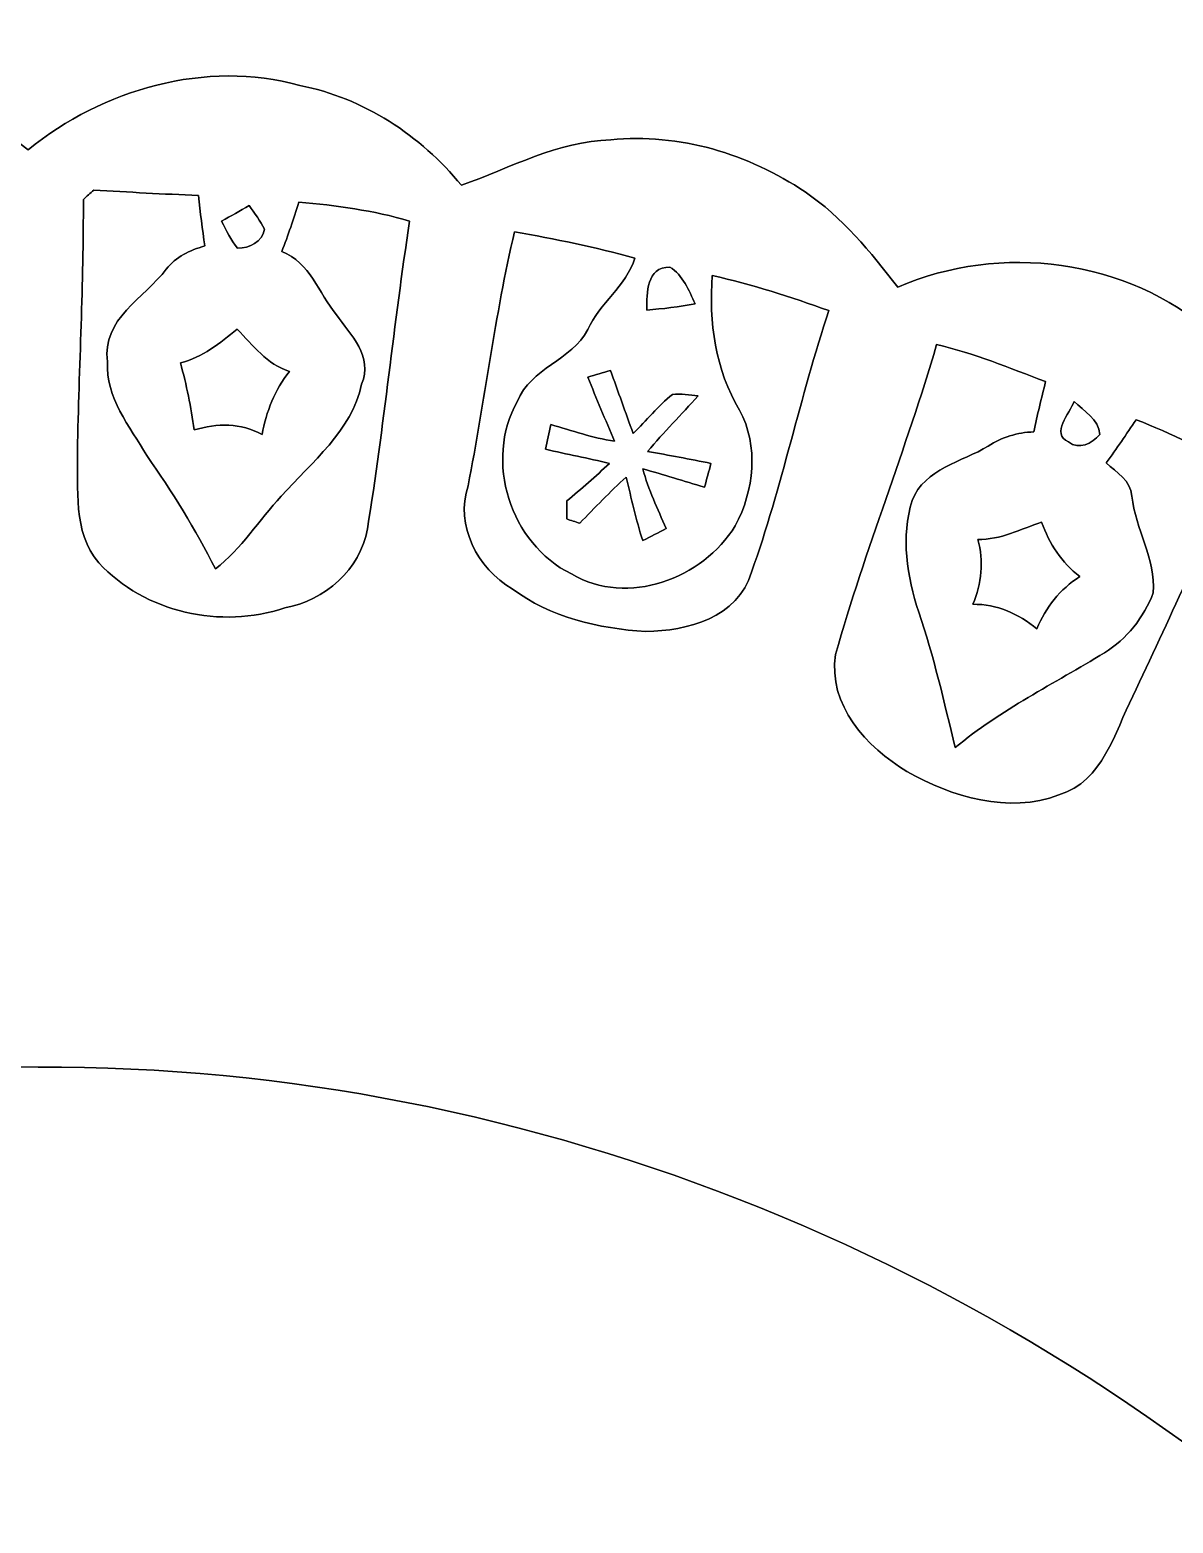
# Model space of a CAD drawing. Header units: centimetres. Extents: x -16.8 to 16.8, y -16.7 to 16.7.
# Drawn here: x -0.15 to 8.02, y -4.44 to 6.23 of the extents above; entities that cross this region are included whole.
import ezdxf

# ---------------------------------------------------------------- set-up
doc = ezdxf.new("R2010")
doc.units = ezdxf.units.CM
doc.header["$MEASUREMENT"] = 0
doc.layers.add('Layer 1', color=7, linetype='Continuous')

msp = doc.modelspace()

# ---------------------------------------------------------------- linework, layer by layer
at = {"layer": 'Layer 1', "color": 7}
for points, knots in [([(-16.77458, 16.66875), (-16.77458, 16.66875), (16.77458, 16.66875), (16.77458, 16.66875), (16.77458, 16.66875), (16.77458, 16.66875), (16.77458, -16.66875), (16.77458, -16.66875), (16.77458, -16.66875), (16.77458, -16.66875), (-16.77458, -16.66875), (-16.77458, -16.66875), (-16.77458, -16.66875), (-16.77458, -16.66875), (-16.77458, 16.66875), (-16.77458, 16.66875), (-16.77458, 16.66875), (-16.77458, 16.66875), (-16.77458, 16.66875), (-16.77458, 16.66875)], [0, 0, 0, 0, 0.16666667, 0.16666667, 0.16666667, 0.16666667, 0.33333333, 0.33333333, 0.33333333, 0.33333333, 0.5, 0.5, 0.5, 0.5, 0.66666667, 0.66666667, 0.66666667, 0.66666667, 1, 1, 1, 1]), ([(-3.25438, 5.12621), (-3.56517, 5.23416), (-3.86221, 5.39221), (-4.19029, 5.44266), (-4.19029, 5.44266), (-4.76285, 5.50827), (-5.36011, 5.35728), (-5.82154, 5.00944), (-5.82154, 5.00944), (-6.0392, 4.83588), (-6.20924, 4.61257), (-6.37928, 4.3942), (-6.37928, 4.3942), (-7.06085, 4.70782), (-7.90328, 4.60692), (-8.50688, 4.16736), (-8.50688, 4.16736), (-8.85966, 3.93559), (-9.07733, 3.56588), (-9.26924, 3.20111), (-9.26924, 3.20111), (-9.86331, 3.29883), (-10.51772, 3.27096), (-11.02536, 2.91183), (-11.02536, 2.91183), (-11.52525, 2.63349), (-11.81594, 2.11631), (-11.99691, 1.59244), (-11.99691, 1.59244), (-12.48763, 1.57233), (-13.01186, 1.5113), (-13.41967, 1.21285), (-13.41967, 1.21285), (-13.9887, 0.83996), (-14.34042, 0.19368), (-14.41309, -0.4766), (-14.41309, -0.4766), (-14.62123, -0.51259), (-14.83007, -0.54363), (-15.03468, -0.59619), (-15.03468, -0.59619), (-15.93709, -0.89218), (-16.58514, -1.82986), (-16.50048, -2.78201), (-16.50048, -2.78201), (-16.43909, -2.91148), (-16.30962, -2.98979), (-16.20802, -3.08539), (-16.20802, -3.08539), (-14.64098, -4.33811), (-13.07042, -5.58624), (-11.50726, -6.84354), (-11.50726, -6.84354), (-11.36897, -6.69749), (-11.23738, -6.54473), (-11.10968, -6.38951), (-11.10968, -6.38951), (-9.5183, -4.46758), (-7.43761, -2.94076), (-5.09588, -2.06728), (-5.09588, -2.06728), (-3.50061, -1.47002), (-1.79529, -1.13065), (-0.08819, -1.17898), (-0.08819, -1.17898), (3.44876, -1.15958), (6.94725, -2.5975), (9.50383, -5.03061), (9.50383, -5.03061), (10.11026, -5.58553), (10.63801, -6.21841), (11.16542, -6.84706), (11.16542, -6.84706), (12.72999, -5.62116), (14.26739, -4.36033), (15.82773, -3.12879), (15.82773, -3.12879), (15.94697, -3.01978), (16.11242, -2.92629), (16.16498, -2.76543), (16.16498, -2.76543), (16.1798, -2.35338), (16.10148, -1.92828), (15.89334, -1.5688), (15.89334, -1.5688), (15.52399, -0.92957), (14.82584, -0.51964), (14.09277, -0.47202), (14.09277, -0.47202), (14.00104, -0.12559), (13.94566, 0.24342), (13.73434, 0.54257), (13.73434, 0.54257), (13.50645, 0.93416), (13.13215, 1.21285), (12.73246, 1.41111), (12.73246, 1.41111), (12.40614, 1.56316), (12.0336, 1.54129), (11.68717, 1.60338), (11.68717, 1.60338), (11.61768, 1.68381), (11.59157, 1.7907), (11.55065, 1.88666), (11.55065, 1.88666), (11.31711, 2.51354), (10.75761, 2.99367), (10.11943, 3.17641), (10.11943, 3.17641), (9.74019, 3.31682), (9.33132, 3.23815), (8.94221, 3.19652), (8.94221, 3.19652), (8.77676, 3.5179), (8.58873, 3.8414), (8.2998, 4.06682), (8.2998, 4.06682), (7.69726, 4.60058), (6.7878, 4.71382), (6.05578, 4.39561), (6.05578, 4.39561), (5.86034, 4.64573), (5.65926, 4.89761), (5.39327, 5.07612), (5.39327, 5.07612), (4.98934, 5.34846), (4.49262, 5.49839), (4.00438, 5.4483), (4.00438, 5.4483), (3.62514, 5.43807), (3.28612, 5.24863), (2.93687, 5.12339), (2.93687, 5.12339), (2.64478, 5.48111), (2.23767, 5.74746), (1.78153, 5.83706), (1.78153, 5.83706), (1.10808, 6.02333), (0.37394, 5.8106), (-0.16016, 5.3781), (-0.16016, 5.3781), (-0.47166, 5.61657), (-0.8255, 5.80813), (-1.21708, 5.87163), (-1.21708, 5.87163), (-1.96003, 5.9884), (-2.78836, 5.73687), (-3.25438, 5.12621)], [0, 0, 0, 0, 0.02631579, 0.02631579, 0.02631579, 0.02631579, 0.05263158, 0.05263158, 0.05263158, 0.05263158, 0.07894737, 0.07894737, 0.07894737, 0.07894737, 0.10526316, 0.10526316, 0.10526316, 0.10526316, 0.13157895, 0.13157895, 0.13157895, 0.13157895, 0.15789474, 0.15789474, 0.15789474, 0.15789474, 0.18421053, 0.18421053, 0.18421053, 0.18421053, 0.21052632, 0.21052632, 0.21052632, 0.21052632, 0.23684211, 0.23684211, 0.23684211, 0.23684211, 0.26315789, 0.26315789, 0.26315789, 0.26315789, 0.28947368, 0.28947368, 0.28947368, 0.28947368, 0.31578947, 0.31578947, 0.31578947, 0.31578947, 0.34210526, 0.34210526, 0.34210526, 0.34210526, 0.36842105, 0.36842105, 0.36842105, 0.36842105, 0.39473684, 0.39473684, 0.39473684, 0.39473684, 0.42105263, 0.42105263, 0.42105263, 0.42105263, 0.44736842, 0.44736842, 0.44736842, 0.44736842, 0.47368421, 0.47368421, 0.47368421, 0.47368421, 0.5, 0.5, 0.5, 0.5, 0.52631579, 0.52631579, 0.52631579, 0.52631579, 0.55263158, 0.55263158, 0.55263158, 0.55263158, 0.57894737, 0.57894737, 0.57894737, 0.57894737, 0.60526316, 0.60526316, 0.60526316, 0.60526316, 0.63157895, 0.63157895, 0.63157895, 0.63157895, 0.65789474, 0.65789474, 0.65789474, 0.65789474, 0.68421053, 0.68421053, 0.68421053, 0.68421053, 0.71052632, 0.71052632, 0.71052632, 0.71052632, 0.73684211, 0.73684211, 0.73684211, 0.73684211, 0.76315789, 0.76315789, 0.76315789, 0.76315789, 0.78947368, 0.78947368, 0.78947368, 0.78947368, 0.81578947, 0.81578947, 0.81578947, 0.81578947, 0.84210526, 0.84210526, 0.84210526, 0.84210526, 0.86842105, 0.86842105, 0.86842105, 0.86842105, 0.89473684, 0.89473684, 0.89473684, 0.89473684, 0.92105263, 0.92105263, 0.92105263, 0.92105263, 0.94736842, 0.94736842, 0.94736842, 0.94736842, 1, 1, 1, 1]), ([(0.30833, 5.08952), (0.55739, 5.074), (0.8068, 5.06201), (1.05657, 5.05001), (1.05657, 5.05001), (1.06962, 4.93077), (1.08514, 4.80942), (1.10173, 4.68983), (1.10173, 4.68983), (0.9973, 4.65914), (0.89464, 4.61363), (0.82726, 4.52402), (0.82726, 4.52402), (0.67204, 4.31941), (0.36195, 4.16631), (0.40711, 3.86292), (0.40711, 3.86292), (0.39229, 3.60645), (0.56515, 3.39901), (0.68862, 3.19229), (0.68862, 3.19229), (0.86819, 2.93299), (1.03611, 2.66488), (1.17792, 2.38231), (1.17792, 2.38231), (1.36596, 2.52483), (1.48872, 2.73156), (1.64888, 2.90195), (1.64888, 2.90195), (1.86725, 3.14643), (2.14983, 3.3655), (2.22356, 3.70205), (2.22356, 3.70205), (2.30681, 3.90102), (2.14489, 4.05448), (2.04258, 4.19841), (2.04258, 4.19841), (1.91594, 4.35504), (1.85491, 4.57094), (1.65276, 4.64996), (1.65276, 4.64996), (1.69757, 4.76603), (1.73602, 4.88421), (1.77553, 5.00204), (1.77553, 5.00204), (2.04223, 4.98157), (2.30822, 4.94277), (2.56611, 4.86833), (2.56611, 4.86833), (2.45498, 4.13667), (2.38196, 3.39937), (2.26519, 2.66841), (2.26519, 2.66841), (2.21333, 2.37772), (1.95968, 2.15441), (1.67428, 2.10361), (1.67428, 2.10361), (1.21885, 1.9498), (0.67345, 2.06975), (0.34466, 2.42535), (0.34466, 2.42535), (0.15381, 2.6483), (0.20179, 2.95804), (0.19156, 3.22756), (0.19156, 3.22756), (0.20391, 3.82552), (0.23566, 4.42313), (0.23424, 5.02144), (0.23424, 5.02144), (0.25894, 5.04437), (0.28363, 5.06695), (0.30833, 5.08952)], [0, 0, 0, 0, 0.05263158, 0.05263158, 0.05263158, 0.05263158, 0.10526316, 0.10526316, 0.10526316, 0.10526316, 0.15789474, 0.15789474, 0.15789474, 0.15789474, 0.21052632, 0.21052632, 0.21052632, 0.21052632, 0.26315789, 0.26315789, 0.26315789, 0.26315789, 0.31578947, 0.31578947, 0.31578947, 0.31578947, 0.36842105, 0.36842105, 0.36842105, 0.36842105, 0.42105263, 0.42105263, 0.42105263, 0.42105263, 0.47368421, 0.47368421, 0.47368421, 0.47368421, 0.52631579, 0.52631579, 0.52631579, 0.52631579, 0.57894737, 0.57894737, 0.57894737, 0.57894737, 0.63157895, 0.63157895, 0.63157895, 0.63157895, 0.68421053, 0.68421053, 0.68421053, 0.68421053, 0.73684211, 0.73684211, 0.73684211, 0.73684211, 0.78947368, 0.78947368, 0.78947368, 0.78947368, 0.84210526, 0.84210526, 0.84210526, 0.84210526, 0.89473684, 0.89473684, 0.89473684, 0.89473684, 1, 1, 1, 1]), ([(1.22237, 4.86657), (1.28799, 4.90396), (1.35361, 4.94171), (1.41923, 4.97911), (1.41923, 4.97911), (1.45838, 4.92442), (1.50001, 4.87045), (1.52894, 4.80907), (1.52894, 4.80907), (1.51342, 4.7184), (1.42134, 4.67289), (1.33632, 4.67431), (1.33632, 4.67431), (1.2894, 4.73287), (1.25624, 4.8006), (1.22237, 4.86657)], [0, 0, 0, 0, 0.2, 0.2, 0.2, 0.2, 0.4, 0.4, 0.4, 0.4, 0.6, 0.6, 0.6, 0.6, 1, 1, 1, 1]), ([(3.31611, 4.79213), (3.60504, 4.73886), (3.89396, 4.68207), (4.17724, 4.60269), (4.17724, 4.60269), (4.11092, 4.40196), (3.92606, 4.28131), (3.84034, 4.09187), (3.84034, 4.09187), (3.72498, 3.87103), (3.43041, 3.81882), (3.33693, 3.57964), (3.33693, 3.57964), (3.09633, 3.15383), (3.28471, 2.56293), (3.72251, 2.34562), (3.72251, 2.34562), (4.12715, 2.10891), (4.65984, 2.31105), (4.89409, 2.69028), (4.89409, 2.69028), (5.0292, 2.94076), (5.06307, 3.26073), (4.92478, 3.51684), (4.92478, 3.51684), (4.75333, 3.80259), (4.70253, 4.15078), (4.73004, 4.47851), (4.73004, 4.47851), (5.01297, 4.41537), (5.2892, 4.32506), (5.56295, 4.22804), (5.56295, 4.22804), (5.35799, 3.61033), (5.22781, 2.97039), (5.0098, 2.35761), (5.0098, 2.35761), (4.91208, 2.03412), (4.5526, 1.93816), (4.25485, 1.93499), (4.25485, 1.93499), (3.9183, 1.95474), (3.57258, 2.03553), (3.29882, 2.24049), (3.29882, 2.24049), (3.05082, 2.38231), (2.89101, 2.69416), (2.98415, 2.97603), (2.98415, 2.97603), (3.10268, 3.57999), (3.17535, 4.19276), (3.31611, 4.79213)], [0, 0, 0, 0, 0.07142857, 0.07142857, 0.07142857, 0.07142857, 0.14285714, 0.14285714, 0.14285714, 0.14285714, 0.21428571, 0.21428571, 0.21428571, 0.21428571, 0.28571429, 0.28571429, 0.28571429, 0.28571429, 0.35714286, 0.35714286, 0.35714286, 0.35714286, 0.42857143, 0.42857143, 0.42857143, 0.42857143, 0.5, 0.5, 0.5, 0.5, 0.57142857, 0.57142857, 0.57142857, 0.57142857, 0.64285714, 0.64285714, 0.64285714, 0.64285714, 0.71428571, 0.71428571, 0.71428571, 0.71428571, 0.78571429, 0.78571429, 0.78571429, 0.78571429, 0.85714286, 0.85714286, 0.85714286, 0.85714286, 1, 1, 1, 1]), ([(4.2612, 4.23228), (4.26297, 4.35645), (4.25768, 4.53672), (4.42666, 4.53954), (4.42666, 4.53954), (4.5212, 4.48134), (4.56177, 4.37268), (4.60692, 4.27673), (4.60692, 4.27673), (4.49262, 4.2545), (4.37691, 4.24039), (4.2612, 4.23228)], [0, 0, 0, 0, 0.25, 0.25, 0.25, 0.25, 0.5, 0.5, 0.5, 0.5, 1, 1, 1, 1]), ([(0.92781, 3.8548), (1.08761, 3.8922), (1.20862, 3.99803), (1.33385, 4.09434), (1.33385, 4.09434), (1.44709, 3.98039), (1.54587, 3.84457), (1.70709, 3.79307), (1.70709, 3.79307), (1.60479, 3.66077), (1.54023, 3.50696), (1.51201, 3.34151), (1.51201, 3.34151), (1.36066, 3.42653), (1.18851, 3.42371), (1.02588, 3.37538), (1.02588, 3.37538), (1.00401, 3.5373), (0.97226, 3.69782), (0.92781, 3.8548)], [0, 0, 0, 0, 0.16666667, 0.16666667, 0.16666667, 0.16666667, 0.33333333, 0.33333333, 0.33333333, 0.33333333, 0.5, 0.5, 0.5, 0.5, 0.66666667, 0.66666667, 0.66666667, 0.66666667, 1, 1, 1, 1]), ([(6.33342, 3.98533), (6.60118, 3.92289), (6.85553, 3.81741), (7.11235, 3.72039), (7.11235, 3.72039), (7.08307, 3.6008), (7.05309, 3.48227), (7.02733, 3.36162), (7.02733, 3.36162), (6.91162, 3.35598), (6.79873, 3.32493), (6.70207, 3.25931), (6.70207, 3.25931), (6.51757, 3.14748), (6.24699, 3.09739), (6.15915, 2.87196), (6.15915, 2.87196), (6.07695, 2.61091), (6.1214, 2.32728), (6.20607, 2.07257), (6.20607, 2.07257), (6.31437, 1.75613), (6.38669, 1.42946), (6.46642, 1.10455), (6.46642, 1.10455), (6.79203, 1.37583), (7.17338, 1.56245), (7.53286, 1.78259), (7.53286, 1.78259), (7.69444, 1.87995), (7.81473, 2.03553), (7.88141, 2.21121), (7.88141, 2.21121), (7.90152, 2.45498), (7.75441, 2.66524), (7.72936, 2.90266), (7.72936, 2.90266), (7.72054, 3.01308), (7.62035, 3.07234), (7.54627, 3.13902), (7.54627, 3.13902), (7.61965, 3.24062), (7.68914, 3.34469), (7.7597, 3.4484), (7.7597, 3.4484), (8.01264, 3.34998), (8.25535, 3.22862), (8.49348, 3.0988), (8.49348, 3.0988), (8.23207, 2.56117), (7.99465, 2.01189), (7.73642, 1.47285), (7.73642, 1.47285), (7.60342, 1.21073), (7.5251, 0.86819), (7.20796, 0.76623), (7.20796, 0.76623), (6.84706, 0.63147), (6.44243, 0.75142), (6.1214, 0.93486), (6.1214, 0.93486), (5.83424, 1.10455), (5.55307, 1.41111), (5.61128, 1.77094), (5.61128, 1.77094), (5.82119, 2.51883), (6.11646, 3.23956), (6.33342, 3.98533)], [0, 0, 0, 0, 0.05555556, 0.05555556, 0.05555556, 0.05555556, 0.11111111, 0.11111111, 0.11111111, 0.11111111, 0.16666667, 0.16666667, 0.16666667, 0.16666667, 0.22222222, 0.22222222, 0.22222222, 0.22222222, 0.27777778, 0.27777778, 0.27777778, 0.27777778, 0.33333333, 0.33333333, 0.33333333, 0.33333333, 0.38888889, 0.38888889, 0.38888889, 0.38888889, 0.44444444, 0.44444444, 0.44444444, 0.44444444, 0.5, 0.5, 0.5, 0.5, 0.55555556, 0.55555556, 0.55555556, 0.55555556, 0.61111111, 0.61111111, 0.61111111, 0.61111111, 0.66666667, 0.66666667, 0.66666667, 0.66666667, 0.72222222, 0.72222222, 0.72222222, 0.72222222, 0.77777778, 0.77777778, 0.77777778, 0.77777778, 0.83333333, 0.83333333, 0.83333333, 0.83333333, 0.88888889, 0.88888889, 0.88888889, 0.88888889, 1, 1, 1, 1]), ([(3.8414, 3.7532), (3.89467, 3.76943), (3.94829, 3.78531), (4.00226, 3.80083), (4.00226, 3.80083), (4.05624, 3.65125), (4.10916, 3.49991), (4.16419, 3.34962), (4.16419, 3.34962), (4.25944, 3.44099), (4.34128, 3.54647), (4.44465, 3.62903), (4.44465, 3.62903), (4.50568, 3.63573), (4.56741, 3.6255), (4.62844, 3.61844), (4.62844, 3.61844), (4.50921, 3.48544), (4.38291, 3.35844), (4.26791, 3.22157), (4.26791, 3.22157), (4.41784, 3.19405), (4.57024, 3.16724), (4.72052, 3.13584), (4.72052, 3.13584), (4.70535, 3.0794), (4.68983, 3.02295), (4.67466, 2.96651), (4.67466, 2.96651), (4.52614, 3.00673), (4.38115, 3.05823), (4.23263, 3.09668), (4.23263, 3.09668), (4.27426, 2.94922), (4.33811, 2.80987), (4.40055, 2.67018), (4.40055, 2.67018), (4.34481, 2.6416), (4.28907, 2.61303), (4.23333, 2.5841), (4.23333, 2.5841), (4.18359, 2.73297), (4.15149, 2.88678), (4.11445, 3.03848), (4.11445, 3.03848), (3.99944, 2.93264), (3.89008, 2.82116), (3.78213, 2.70827), (3.78213, 2.70827), (3.75073, 2.71886), (3.71969, 2.72909), (3.689, 2.73897), (3.689, 2.73897), (3.68935, 2.78201), (3.69006, 2.82469), (3.69076, 2.86738), (3.69076, 2.86738), (3.79271, 2.95593), (3.89678, 3.04271), (3.9945, 3.13619), (3.9945, 3.13619), (3.84281, 3.17183), (3.69041, 3.20252), (3.53871, 3.23674), (3.53871, 3.23674), (3.55106, 3.296), (3.56376, 3.35527), (3.57681, 3.41418), (3.57681, 3.41418), (3.72639, 3.36903), (3.87491, 3.31858), (4.03049, 3.29565), (4.03049, 3.29565), (3.96699, 3.4484), (3.89925, 3.59869), (3.8414, 3.7532)], [0, 0, 0, 0, 0.05, 0.05, 0.05, 0.05, 0.1, 0.1, 0.1, 0.1, 0.15, 0.15, 0.15, 0.15, 0.2, 0.2, 0.2, 0.2, 0.25, 0.25, 0.25, 0.25, 0.3, 0.3, 0.3, 0.3, 0.35, 0.35, 0.35, 0.35, 0.4, 0.4, 0.4, 0.4, 0.45, 0.45, 0.45, 0.45, 0.5, 0.5, 0.5, 0.5, 0.55, 0.55, 0.55, 0.55, 0.6, 0.6, 0.6, 0.6, 0.65, 0.65, 0.65, 0.65, 0.7, 0.7, 0.7, 0.7, 0.75, 0.75, 0.75, 0.75, 0.8, 0.8, 0.8, 0.8, 0.85, 0.85, 0.85, 0.85, 0.9, 0.9, 0.9, 0.9, 1, 1, 1, 1]), ([(7.31626, 3.57928), (7.38576, 3.50979), (7.49265, 3.45158), (7.499, 3.34186), (7.499, 3.34186), (7.44573, 3.27942), (7.35048, 3.22862), (7.27639, 3.2893), (7.27639, 3.2893), (7.14516, 3.34927), (7.28451, 3.49179), (7.31626, 3.57928)], [0, 0, 0, 0, 0.25, 0.25, 0.25, 0.25, 0.5, 0.5, 0.5, 0.5, 1, 1, 1, 1]), ([(6.62693, 2.59256), (6.79097, 2.58833), (6.93385, 2.667), (7.08413, 2.71639), (7.08413, 2.71639), (7.13987, 2.56399), (7.22559, 2.4257), (7.35612, 2.32728), (7.35612, 2.32728), (7.21713, 2.23661), (7.11129, 2.1082), (7.04991, 1.95368), (7.04991, 1.95368), (6.91938, 2.06163), (6.76381, 2.13078), (6.59236, 2.12937), (6.59236, 2.12937), (6.65304, 2.27718), (6.67385, 2.43734), (6.62693, 2.59256)], [0, 0, 0, 0, 0.16666667, 0.16666667, 0.16666667, 0.16666667, 0.33333333, 0.33333333, 0.33333333, 0.33333333, 0.5, 0.5, 0.5, 0.5, 0.66666667, 0.66666667, 0.66666667, 0.66666667, 1, 1, 1, 1])]:
    msp.add_open_spline(points, degree=3, knots=knots, dxfattribs=at)
at = {"layer": 'Layer 1', "color": 251}
for points, knots in [([(-3.25438, 5.12621), (-2.78836, 5.73687), (-1.96003, 5.9884), (-1.21708, 5.87163), (-1.21708, 5.87163), (-0.8255, 5.80813), (-0.47166, 5.61657), (-0.16016, 5.3781), (-0.16016, 5.3781), (0.37394, 5.8106), (1.10808, 6.02333), (1.78153, 5.83706), (1.78153, 5.83706), (2.23767, 5.74746), (2.64478, 5.48111), (2.93687, 5.12339), (2.93687, 5.12339), (3.28612, 5.24863), (3.62514, 5.43807), (4.00438, 5.4483), (4.00438, 5.4483), (4.49262, 5.49839), (4.98934, 5.34846), (5.39327, 5.07612), (5.39327, 5.07612), (5.65926, 4.89761), (5.86034, 4.64573), (6.05578, 4.39561), (6.05578, 4.39561), (6.7878, 4.71382), (7.69726, 4.60058), (8.2998, 4.06682), (8.2998, 4.06682), (8.58873, 3.8414), (8.77676, 3.5179), (8.94221, 3.19652), (8.94221, 3.19652), (9.33132, 3.23815), (9.74019, 3.31682), (10.11943, 3.17641), (10.11943, 3.17641), (10.75761, 2.99367), (11.31711, 2.51354), (11.55065, 1.88666), (11.55065, 1.88666), (11.59157, 1.7907), (11.61768, 1.68381), (11.68717, 1.60338), (11.68717, 1.60338), (12.0336, 1.54129), (12.40614, 1.56316), (12.73246, 1.41111), (12.73246, 1.41111), (13.13215, 1.21285), (13.50645, 0.93416), (13.73434, 0.54257), (13.73434, 0.54257), (13.94566, 0.24342), (14.00104, -0.12559), (14.09277, -0.47202), (14.09277, -0.47202), (14.82584, -0.51964), (15.52399, -0.92957), (15.89334, -1.5688), (15.89334, -1.5688), (16.10148, -1.92828), (16.1798, -2.35338), (16.16498, -2.76543), (16.16498, -2.76543), (16.11242, -2.92629), (15.94697, -3.01978), (15.82773, -3.12879), (15.82773, -3.12879), (14.26739, -4.36033), (12.72999, -5.62116), (11.16542, -6.84706), (11.16542, -6.84706), (10.63801, -6.21841), (10.11026, -5.58553), (9.50383, -5.03061), (9.50383, -5.03061), (6.94725, -2.5975), (3.44876, -1.15958), (-0.08819, -1.17898), (-0.08819, -1.17898), (-1.79529, -1.13065), (-3.50061, -1.47002), (-5.09588, -2.06728), (-5.09588, -2.06728), (-7.43761, -2.94076), (-9.5183, -4.46758), (-11.10968, -6.38951), (-11.10968, -6.38951), (-11.23738, -6.54473), (-11.36897, -6.69749), (-11.50726, -6.84354), (-11.50726, -6.84354), (-13.07042, -5.58624), (-14.64098, -4.33811), (-16.20802, -3.08539), (-16.20802, -3.08539), (-16.30962, -2.98979), (-16.43909, -2.91148), (-16.50048, -2.78201), (-16.50048, -2.78201), (-16.58514, -1.82986), (-15.93709, -0.89218), (-15.03468, -0.59619), (-15.03468, -0.59619), (-14.83007, -0.54363), (-14.62123, -0.51259), (-14.41309, -0.4766), (-14.41309, -0.4766), (-14.34042, 0.19368), (-13.9887, 0.83996), (-13.41967, 1.21285), (-13.41967, 1.21285), (-13.01186, 1.5113), (-12.48763, 1.57233), (-11.99691, 1.59244), (-11.99691, 1.59244), (-11.81594, 2.11631), (-11.52525, 2.63349), (-11.02536, 2.91183), (-11.02536, 2.91183), (-10.51772, 3.27096), (-9.86331, 3.29883), (-9.26924, 3.20111), (-9.26924, 3.20111), (-9.07733, 3.56588), (-8.85966, 3.93559), (-8.50688, 4.16736), (-8.50688, 4.16736), (-7.90328, 4.60692), (-7.06085, 4.70782), (-6.37928, 4.3942), (-6.37928, 4.3942), (-6.20924, 4.61257), (-6.0392, 4.83588), (-5.82154, 5.00944), (-5.82154, 5.00944), (-5.36011, 5.35728), (-4.76285, 5.50827), (-4.19029, 5.44266), (-4.19029, 5.44266), (-3.86221, 5.39221), (-3.56517, 5.23416), (-3.25438, 5.12621), (-3.25438, 5.12621), (-3.25438, 5.12621), (-3.25438, 5.12621), (-3.25438, 5.12621)], [0, 0, 0, 0, 0.02564103, 0.02564103, 0.02564103, 0.02564103, 0.05128205, 0.05128205, 0.05128205, 0.05128205, 0.07692308, 0.07692308, 0.07692308, 0.07692308, 0.1025641, 0.1025641, 0.1025641, 0.1025641, 0.12820513, 0.12820513, 0.12820513, 0.12820513, 0.15384615, 0.15384615, 0.15384615, 0.15384615, 0.17948718, 0.17948718, 0.17948718, 0.17948718, 0.20512821, 0.20512821, 0.20512821, 0.20512821, 0.23076923, 0.23076923, 0.23076923, 0.23076923, 0.25641026, 0.25641026, 0.25641026, 0.25641026, 0.28205128, 0.28205128, 0.28205128, 0.28205128, 0.30769231, 0.30769231, 0.30769231, 0.30769231, 0.33333333, 0.33333333, 0.33333333, 0.33333333, 0.35897436, 0.35897436, 0.35897436, 0.35897436, 0.38461538, 0.38461538, 0.38461538, 0.38461538, 0.41025641, 0.41025641, 0.41025641, 0.41025641, 0.43589744, 0.43589744, 0.43589744, 0.43589744, 0.46153846, 0.46153846, 0.46153846, 0.46153846, 0.48717949, 0.48717949, 0.48717949, 0.48717949, 0.51282051, 0.51282051, 0.51282051, 0.51282051, 0.53846154, 0.53846154, 0.53846154, 0.53846154, 0.56410256, 0.56410256, 0.56410256, 0.56410256, 0.58974359, 0.58974359, 0.58974359, 0.58974359, 0.61538462, 0.61538462, 0.61538462, 0.61538462, 0.64102564, 0.64102564, 0.64102564, 0.64102564, 0.66666667, 0.66666667, 0.66666667, 0.66666667, 0.69230769, 0.69230769, 0.69230769, 0.69230769, 0.71794872, 0.71794872, 0.71794872, 0.71794872, 0.74358974, 0.74358974, 0.74358974, 0.74358974, 0.76923077, 0.76923077, 0.76923077, 0.76923077, 0.79487179, 0.79487179, 0.79487179, 0.79487179, 0.82051282, 0.82051282, 0.82051282, 0.82051282, 0.84615385, 0.84615385, 0.84615385, 0.84615385, 0.87179487, 0.87179487, 0.87179487, 0.87179487, 0.8974359, 0.8974359, 0.8974359, 0.8974359, 0.92307692, 0.92307692, 0.92307692, 0.92307692, 0.94871795, 0.94871795, 0.94871795, 0.94871795, 1, 1, 1, 1]), ([(0.30833, 5.08952), (0.28363, 5.06695), (0.25894, 5.04437), (0.23424, 5.02144), (0.23424, 5.02144), (0.23566, 4.42313), (0.20391, 3.82552), (0.19156, 3.22756), (0.19156, 3.22756), (0.20179, 2.95804), (0.15381, 2.6483), (0.34466, 2.42535), (0.34466, 2.42535), (0.67345, 2.06975), (1.21885, 1.9498), (1.67428, 2.10361), (1.67428, 2.10361), (1.95968, 2.15441), (2.21333, 2.37772), (2.26519, 2.66841), (2.26519, 2.66841), (2.38196, 3.39937), (2.45498, 4.13667), (2.56611, 4.86833), (2.56611, 4.86833), (2.30822, 4.94277), (2.04223, 4.98157), (1.77553, 5.00204), (1.77553, 5.00204), (1.73602, 4.88421), (1.69757, 4.76603), (1.65276, 4.64996), (1.65276, 4.64996), (1.85491, 4.57094), (1.91594, 4.35504), (2.04258, 4.19841), (2.04258, 4.19841), (2.14489, 4.05448), (2.30681, 3.90102), (2.22356, 3.70205), (2.22356, 3.70205), (2.14983, 3.3655), (1.86725, 3.14643), (1.64888, 2.90195), (1.64888, 2.90195), (1.48872, 2.73156), (1.36596, 2.52483), (1.17792, 2.38231), (1.17792, 2.38231), (1.03611, 2.66488), (0.86819, 2.93299), (0.68862, 3.19229), (0.68862, 3.19229), (0.56515, 3.39901), (0.39229, 3.60645), (0.40711, 3.86292), (0.40711, 3.86292), (0.36195, 4.16631), (0.67204, 4.31941), (0.82726, 4.52402), (0.82726, 4.52402), (0.89464, 4.61363), (0.9973, 4.65914), (1.10173, 4.68983), (1.10173, 4.68983), (1.08514, 4.80942), (1.06962, 4.93077), (1.05657, 5.05001), (1.05657, 5.05001), (0.8068, 5.06201), (0.55739, 5.074), (0.30833, 5.08952), (0.30833, 5.08952), (0.30833, 5.08952), (0.30833, 5.08952), (0.30833, 5.08952)], [0, 0, 0, 0, 0.05, 0.05, 0.05, 0.05, 0.1, 0.1, 0.1, 0.1, 0.15, 0.15, 0.15, 0.15, 0.2, 0.2, 0.2, 0.2, 0.25, 0.25, 0.25, 0.25, 0.3, 0.3, 0.3, 0.3, 0.35, 0.35, 0.35, 0.35, 0.4, 0.4, 0.4, 0.4, 0.45, 0.45, 0.45, 0.45, 0.5, 0.5, 0.5, 0.5, 0.55, 0.55, 0.55, 0.55, 0.6, 0.6, 0.6, 0.6, 0.65, 0.65, 0.65, 0.65, 0.7, 0.7, 0.7, 0.7, 0.75, 0.75, 0.75, 0.75, 0.8, 0.8, 0.8, 0.8, 0.85, 0.85, 0.85, 0.85, 0.9, 0.9, 0.9, 0.9, 1, 1, 1, 1]), ([(1.22237, 4.86657), (1.25624, 4.8006), (1.2894, 4.73287), (1.33632, 4.67431), (1.33632, 4.67431), (1.42134, 4.67289), (1.51342, 4.7184), (1.52894, 4.80907), (1.52894, 4.80907), (1.50001, 4.87045), (1.45838, 4.92442), (1.41923, 4.97911), (1.41923, 4.97911), (1.35361, 4.94171), (1.28799, 4.90396), (1.22237, 4.86657), (1.22237, 4.86657), (1.22237, 4.86657), (1.22237, 4.86657), (1.22237, 4.86657)], [0, 0, 0, 0, 0.16666667, 0.16666667, 0.16666667, 0.16666667, 0.33333333, 0.33333333, 0.33333333, 0.33333333, 0.5, 0.5, 0.5, 0.5, 0.66666667, 0.66666667, 0.66666667, 0.66666667, 1, 1, 1, 1]), ([(3.31611, 4.79213), (3.17535, 4.19276), (3.10268, 3.57999), (2.98415, 2.97603), (2.98415, 2.97603), (2.89101, 2.69416), (3.05082, 2.38231), (3.29882, 2.24049), (3.29882, 2.24049), (3.57258, 2.03553), (3.9183, 1.95474), (4.25485, 1.93499), (4.25485, 1.93499), (4.5526, 1.93816), (4.91208, 2.03412), (5.0098, 2.35761), (5.0098, 2.35761), (5.22781, 2.97039), (5.35799, 3.61033), (5.56295, 4.22804), (5.56295, 4.22804), (5.2892, 4.32506), (5.01297, 4.41537), (4.73004, 4.47851), (4.73004, 4.47851), (4.70253, 4.15078), (4.75333, 3.80259), (4.92478, 3.51684), (4.92478, 3.51684), (5.06307, 3.26073), (5.0292, 2.94076), (4.89409, 2.69028), (4.89409, 2.69028), (4.65984, 2.31105), (4.12715, 2.10891), (3.72251, 2.34562), (3.72251, 2.34562), (3.28471, 2.56293), (3.09633, 3.15383), (3.33693, 3.57964), (3.33693, 3.57964), (3.43041, 3.81882), (3.72498, 3.87103), (3.84034, 4.09187), (3.84034, 4.09187), (3.92606, 4.28131), (4.11092, 4.40196), (4.17724, 4.60269), (4.17724, 4.60269), (3.89396, 4.68207), (3.60504, 4.73886), (3.31611, 4.79213), (3.31611, 4.79213), (3.31611, 4.79213), (3.31611, 4.79213), (3.31611, 4.79213)], [0, 0, 0, 0, 0.06666667, 0.06666667, 0.06666667, 0.06666667, 0.13333333, 0.13333333, 0.13333333, 0.13333333, 0.2, 0.2, 0.2, 0.2, 0.26666667, 0.26666667, 0.26666667, 0.26666667, 0.33333333, 0.33333333, 0.33333333, 0.33333333, 0.4, 0.4, 0.4, 0.4, 0.46666667, 0.46666667, 0.46666667, 0.46666667, 0.53333333, 0.53333333, 0.53333333, 0.53333333, 0.6, 0.6, 0.6, 0.6, 0.66666667, 0.66666667, 0.66666667, 0.66666667, 0.73333333, 0.73333333, 0.73333333, 0.73333333, 0.8, 0.8, 0.8, 0.8, 0.86666667, 0.86666667, 0.86666667, 0.86666667, 1, 1, 1, 1]), ([(4.2612, 4.23228), (4.37691, 4.24039), (4.49262, 4.2545), (4.60692, 4.27673), (4.60692, 4.27673), (4.56177, 4.37268), (4.5212, 4.48134), (4.42666, 4.53954), (4.42666, 4.53954), (4.25768, 4.53672), (4.26297, 4.35645), (4.2612, 4.23228), (4.2612, 4.23228), (4.2612, 4.23228), (4.2612, 4.23228), (4.2612, 4.23228)], [0, 0, 0, 0, 0.2, 0.2, 0.2, 0.2, 0.4, 0.4, 0.4, 0.4, 0.6, 0.6, 0.6, 0.6, 1, 1, 1, 1]), ([(0.92781, 3.8548), (0.97226, 3.69782), (1.00401, 3.5373), (1.02588, 3.37538), (1.02588, 3.37538), (1.18851, 3.42371), (1.36066, 3.42653), (1.51201, 3.34151), (1.51201, 3.34151), (1.54023, 3.50696), (1.60479, 3.66077), (1.70709, 3.79307), (1.70709, 3.79307), (1.54587, 3.84457), (1.44709, 3.98039), (1.33385, 4.09434), (1.33385, 4.09434), (1.20862, 3.99803), (1.08761, 3.8922), (0.92781, 3.8548), (0.92781, 3.8548), (0.92781, 3.8548), (0.92781, 3.8548), (0.92781, 3.8548)], [0, 0, 0, 0, 0.14285714, 0.14285714, 0.14285714, 0.14285714, 0.28571429, 0.28571429, 0.28571429, 0.28571429, 0.42857143, 0.42857143, 0.42857143, 0.42857143, 0.57142857, 0.57142857, 0.57142857, 0.57142857, 0.71428571, 0.71428571, 0.71428571, 0.71428571, 1, 1, 1, 1]), ([(6.33342, 3.98533), (6.11646, 3.23956), (5.82119, 2.51883), (5.61128, 1.77094), (5.61128, 1.77094), (5.55307, 1.41111), (5.83424, 1.10455), (6.1214, 0.93486), (6.1214, 0.93486), (6.44243, 0.75142), (6.84706, 0.63147), (7.20796, 0.76623), (7.20796, 0.76623), (7.5251, 0.86819), (7.60342, 1.21073), (7.73642, 1.47285), (7.73642, 1.47285), (7.99465, 2.01189), (8.23207, 2.56117), (8.49348, 3.0988), (8.49348, 3.0988), (8.25535, 3.22862), (8.01264, 3.34998), (7.7597, 3.4484), (7.7597, 3.4484), (7.68914, 3.34469), (7.61965, 3.24062), (7.54627, 3.13902), (7.54627, 3.13902), (7.62035, 3.07234), (7.72054, 3.01308), (7.72936, 2.90266), (7.72936, 2.90266), (7.75441, 2.66524), (7.90152, 2.45498), (7.88141, 2.21121), (7.88141, 2.21121), (7.81473, 2.03553), (7.69444, 1.87995), (7.53286, 1.78259), (7.53286, 1.78259), (7.17338, 1.56245), (6.79203, 1.37583), (6.46642, 1.10455), (6.46642, 1.10455), (6.38669, 1.42946), (6.31437, 1.75613), (6.20607, 2.07257), (6.20607, 2.07257), (6.1214, 2.32728), (6.07695, 2.61091), (6.15915, 2.87196), (6.15915, 2.87196), (6.24699, 3.09739), (6.51757, 3.14748), (6.70207, 3.25931), (6.70207, 3.25931), (6.79873, 3.32493), (6.91162, 3.35598), (7.02733, 3.36162), (7.02733, 3.36162), (7.05309, 3.48227), (7.08307, 3.6008), (7.11235, 3.72039), (7.11235, 3.72039), (6.85553, 3.81741), (6.60118, 3.92289), (6.33342, 3.98533), (6.33342, 3.98533), (6.33342, 3.98533), (6.33342, 3.98533), (6.33342, 3.98533)], [0, 0, 0, 0, 0.05263158, 0.05263158, 0.05263158, 0.05263158, 0.10526316, 0.10526316, 0.10526316, 0.10526316, 0.15789474, 0.15789474, 0.15789474, 0.15789474, 0.21052632, 0.21052632, 0.21052632, 0.21052632, 0.26315789, 0.26315789, 0.26315789, 0.26315789, 0.31578947, 0.31578947, 0.31578947, 0.31578947, 0.36842105, 0.36842105, 0.36842105, 0.36842105, 0.42105263, 0.42105263, 0.42105263, 0.42105263, 0.47368421, 0.47368421, 0.47368421, 0.47368421, 0.52631579, 0.52631579, 0.52631579, 0.52631579, 0.57894737, 0.57894737, 0.57894737, 0.57894737, 0.63157895, 0.63157895, 0.63157895, 0.63157895, 0.68421053, 0.68421053, 0.68421053, 0.68421053, 0.73684211, 0.73684211, 0.73684211, 0.73684211, 0.78947368, 0.78947368, 0.78947368, 0.78947368, 0.84210526, 0.84210526, 0.84210526, 0.84210526, 0.89473684, 0.89473684, 0.89473684, 0.89473684, 1, 1, 1, 1]), ([(3.8414, 3.7532), (3.89925, 3.59869), (3.96699, 3.4484), (4.03049, 3.29565), (4.03049, 3.29565), (3.87491, 3.31858), (3.72639, 3.36903), (3.57681, 3.41418), (3.57681, 3.41418), (3.56376, 3.35527), (3.55106, 3.296), (3.53871, 3.23674), (3.53871, 3.23674), (3.69041, 3.20252), (3.84281, 3.17183), (3.9945, 3.13619), (3.9945, 3.13619), (3.89678, 3.04271), (3.79271, 2.95593), (3.69076, 2.86738), (3.69076, 2.86738), (3.69006, 2.82469), (3.68935, 2.78201), (3.689, 2.73897), (3.689, 2.73897), (3.71969, 2.72909), (3.75073, 2.71886), (3.78213, 2.70827), (3.78213, 2.70827), (3.89008, 2.82116), (3.99944, 2.93264), (4.11445, 3.03848), (4.11445, 3.03848), (4.15149, 2.88678), (4.18359, 2.73297), (4.23333, 2.5841), (4.23333, 2.5841), (4.28907, 2.61303), (4.34481, 2.6416), (4.40055, 2.67018), (4.40055, 2.67018), (4.33811, 2.80987), (4.27426, 2.94922), (4.23263, 3.09668), (4.23263, 3.09668), (4.38115, 3.05823), (4.52614, 3.00673), (4.67466, 2.96651), (4.67466, 2.96651), (4.68983, 3.02295), (4.70535, 3.0794), (4.72052, 3.13584), (4.72052, 3.13584), (4.57024, 3.16724), (4.41784, 3.19405), (4.26791, 3.22157), (4.26791, 3.22157), (4.38291, 3.35844), (4.50921, 3.48544), (4.62844, 3.61844), (4.62844, 3.61844), (4.56741, 3.6255), (4.50568, 3.63573), (4.44465, 3.62903), (4.44465, 3.62903), (4.34128, 3.54647), (4.25944, 3.44099), (4.16419, 3.34962), (4.16419, 3.34962), (4.10916, 3.49991), (4.05624, 3.65125), (4.00226, 3.80083), (4.00226, 3.80083), (3.94829, 3.78531), (3.89467, 3.76943), (3.8414, 3.7532), (3.8414, 3.7532), (3.8414, 3.7532), (3.8414, 3.7532), (3.8414, 3.7532)], [0, 0, 0, 0, 0.04761905, 0.04761905, 0.04761905, 0.04761905, 0.0952381, 0.0952381, 0.0952381, 0.0952381, 0.14285714, 0.14285714, 0.14285714, 0.14285714, 0.19047619, 0.19047619, 0.19047619, 0.19047619, 0.23809524, 0.23809524, 0.23809524, 0.23809524, 0.28571429, 0.28571429, 0.28571429, 0.28571429, 0.33333333, 0.33333333, 0.33333333, 0.33333333, 0.38095238, 0.38095238, 0.38095238, 0.38095238, 0.42857143, 0.42857143, 0.42857143, 0.42857143, 0.47619048, 0.47619048, 0.47619048, 0.47619048, 0.52380952, 0.52380952, 0.52380952, 0.52380952, 0.57142857, 0.57142857, 0.57142857, 0.57142857, 0.61904762, 0.61904762, 0.61904762, 0.61904762, 0.66666667, 0.66666667, 0.66666667, 0.66666667, 0.71428571, 0.71428571, 0.71428571, 0.71428571, 0.76190476, 0.76190476, 0.76190476, 0.76190476, 0.80952381, 0.80952381, 0.80952381, 0.80952381, 0.85714286, 0.85714286, 0.85714286, 0.85714286, 0.9047619, 0.9047619, 0.9047619, 0.9047619, 1, 1, 1, 1]), ([(7.31626, 3.57928), (7.28451, 3.49179), (7.14516, 3.34927), (7.27639, 3.2893), (7.27639, 3.2893), (7.35048, 3.22862), (7.44573, 3.27942), (7.499, 3.34186), (7.499, 3.34186), (7.49265, 3.45158), (7.38576, 3.50979), (7.31626, 3.57928), (7.31626, 3.57928), (7.31626, 3.57928), (7.31626, 3.57928), (7.31626, 3.57928)], [0, 0, 0, 0, 0.2, 0.2, 0.2, 0.2, 0.4, 0.4, 0.4, 0.4, 0.6, 0.6, 0.6, 0.6, 1, 1, 1, 1]), ([(6.62693, 2.59256), (6.67385, 2.43734), (6.65304, 2.27718), (6.59236, 2.12937), (6.59236, 2.12937), (6.76381, 2.13078), (6.91938, 2.06163), (7.04991, 1.95368), (7.04991, 1.95368), (7.11129, 2.1082), (7.21713, 2.23661), (7.35612, 2.32728), (7.35612, 2.32728), (7.22559, 2.4257), (7.13987, 2.56399), (7.08413, 2.71639), (7.08413, 2.71639), (6.93385, 2.667), (6.79097, 2.58833), (6.62693, 2.59256), (6.62693, 2.59256), (6.62693, 2.59256), (6.62693, 2.59256), (6.62693, 2.59256)], [0, 0, 0, 0, 0.14285714, 0.14285714, 0.14285714, 0.14285714, 0.28571429, 0.28571429, 0.28571429, 0.28571429, 0.42857143, 0.42857143, 0.42857143, 0.42857143, 0.57142857, 0.57142857, 0.57142857, 0.57142857, 0.71428571, 0.71428571, 0.71428571, 0.71428571, 1, 1, 1, 1])]:
    msp.add_open_spline(points, degree=3, knots=knots, dxfattribs=at)

doc.saveas('drawing.dxf')
